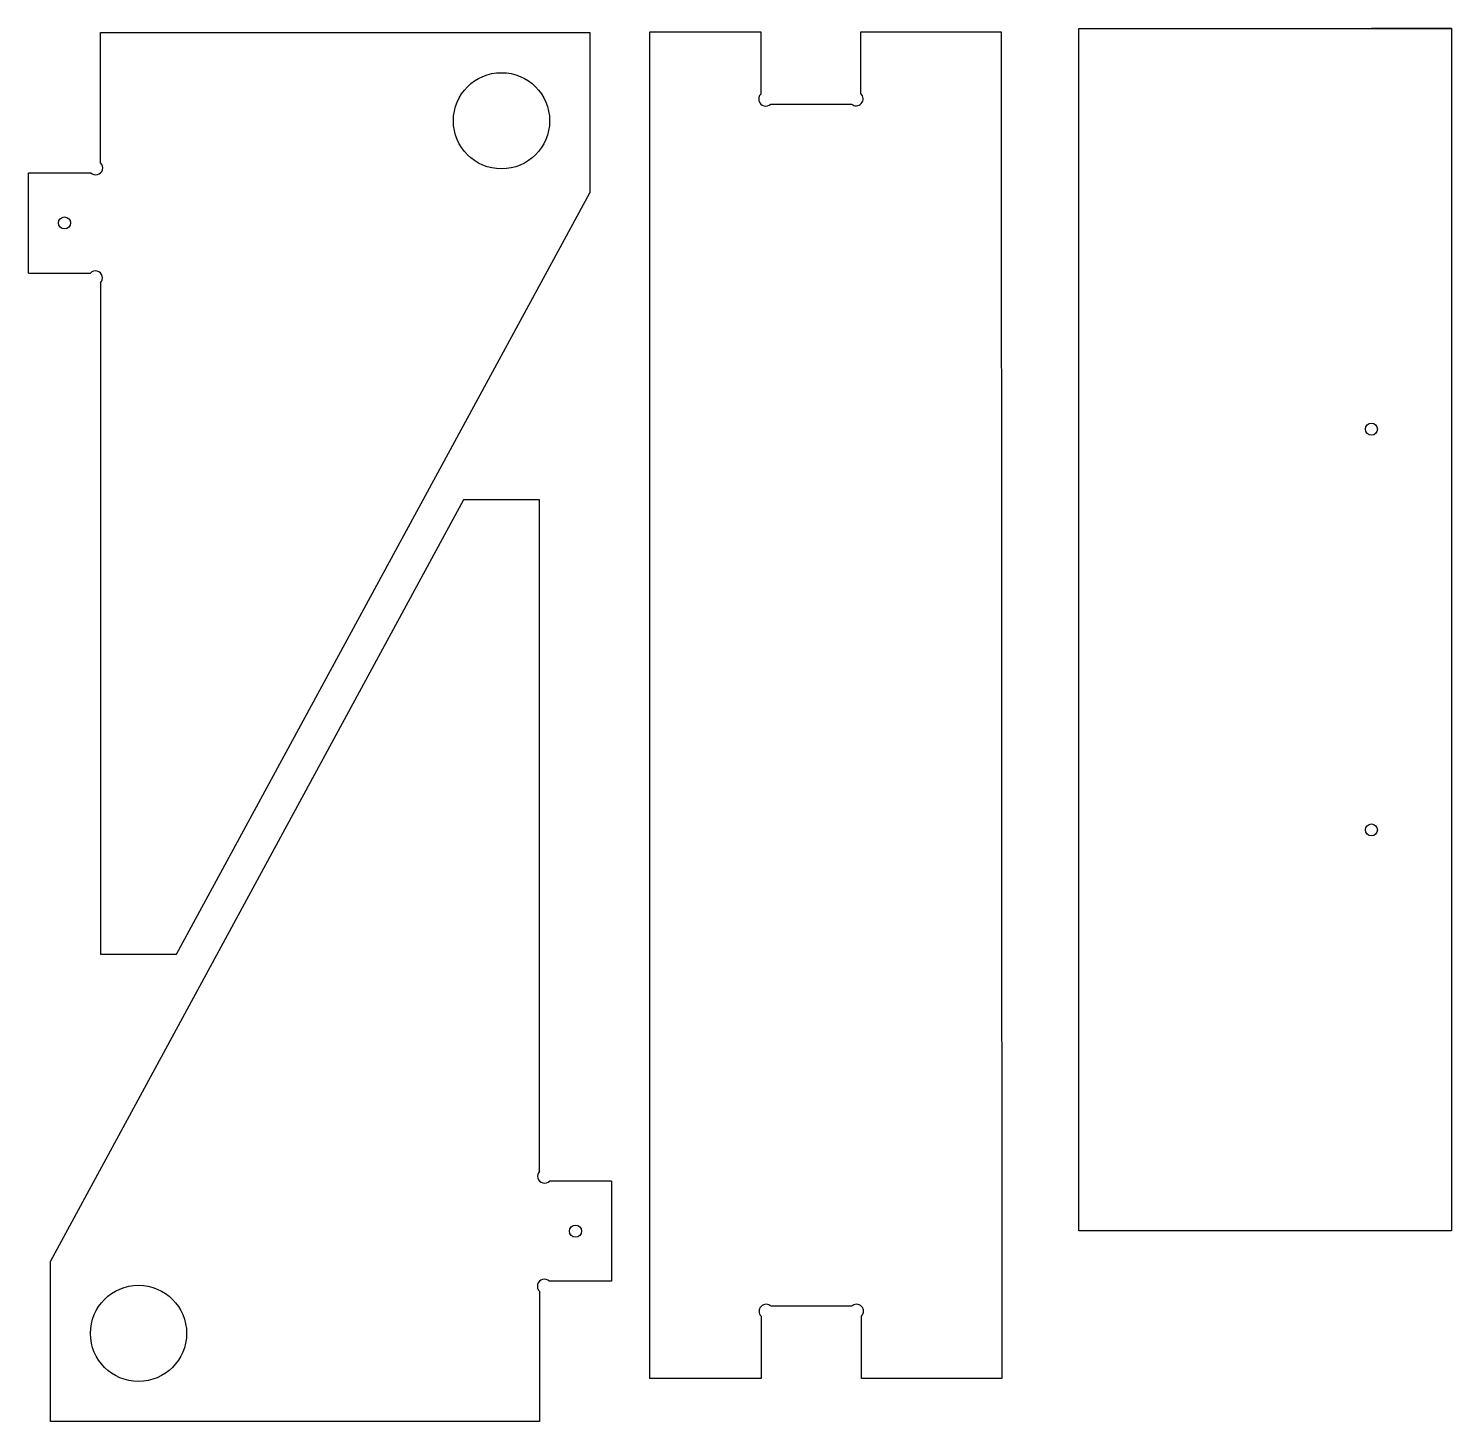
# Model space of a CAD drawing. Header units: inches. Extents: x 186 to 541, y 78 to 426.
import ezdxf

# ---------------------------------------------------------------- set-up
doc = ezdxf.new("R2010")
doc.units = ezdxf.units.IN
doc.header["$MEASUREMENT"] = 0

msp = doc.modelspace()

# ---------------------------------------------------------------- linework, layer by layer
for p, q in [((203.52, 391.99), (203.52, 424.51)), ((203.52, 424.51), (325.52, 424.51)), ((325.52, 424.51), (325.52, 384.51)), ((340.5, 88.68), (340.5, 424.68)), ((340.5, 424.68), (368.18, 424.68)), ((368.18, 424.68), (368.18, 409.14)), ((393.18, 409.28), (393.18, 424.68)), ((393.18, 424.68), (428.18, 424.68)), ((428.18, 424.68), (428.29, 88.68)), ((540.51, 425.54), (520.51, 425.54)), ((370.67, 406.68), (390.84, 406.68)), ((185.52, 364.51), (185.52, 389.51)), ((185.52, 389.51), (201.05, 389.51)), ((222.49, 194.51), (325.52, 384.51)), ((185.52, 364.51), (200.99, 364.49)), ((203.49, 362.04), (203.49, 194.51)), ((294.01, 307.91), (190.98, 117.91)), ((313.01, 307.91), (294.01, 307.91)), ((313.01, 140.38), (313.01, 307.91)), ((203.49, 194.51), (222.49, 194.51)), ((330.98, 137.91), (315.52, 137.93)), ((330.98, 137.91), (330.98, 112.91)), ((190.98, 77.91), (190.98, 117.91)), ((312.98, 110.43), (312.98, 77.91)), ((330.98, 112.91), (315.46, 112.91)), ((390.84, 106.68), (370.74, 106.68)), ((368.29, 104.18), (368.29, 88.68)), ((393.29, 88.68), (393.29, 104.18)), ((368.29, 88.68), (340.5, 88.68)), ((428.29, 88.68), (393.29, 88.68)), ((312.98, 77.91), (190.98, 77.91))]:
    msp.add_line(p, q)
msp.add_lwpolyline([(447.51, 425.54), (540.51, 425.54), (540.51, 125.54), (447.51, 125.54)], close=True)
for centre, radius in [((303.52, 402.51), 12), ((194.52, 377.01), 1.5), ((520.51, 325.54), 1.5), ((520.51, 225.54), 1.5), ((321.98, 125.41), 1.5), ((212.98, 99.91), 12)]:
    msp.add_circle(centre, radius)
for centre, start, end in [((369.43, 407.91), 135.3123, 315.3123), ((391.97, 408.01), 229.7451, 46.2851), ((202.29, 390.75), 224.9504, 44.9572), ((202.25, 363.28), 315.1602, 136.3411), ((314.25, 139.14), 135.1602, 316.3411), ((314.22, 111.67), 44.9504, 224.9572), ((369.52, 105.43), 45.4375, 225.4375), ((392.07, 105.43), 314.3467, 134.3467)]:
    msp.add_arc(centre, 1.75, start, end)

doc.saveas('drawing.dxf')
